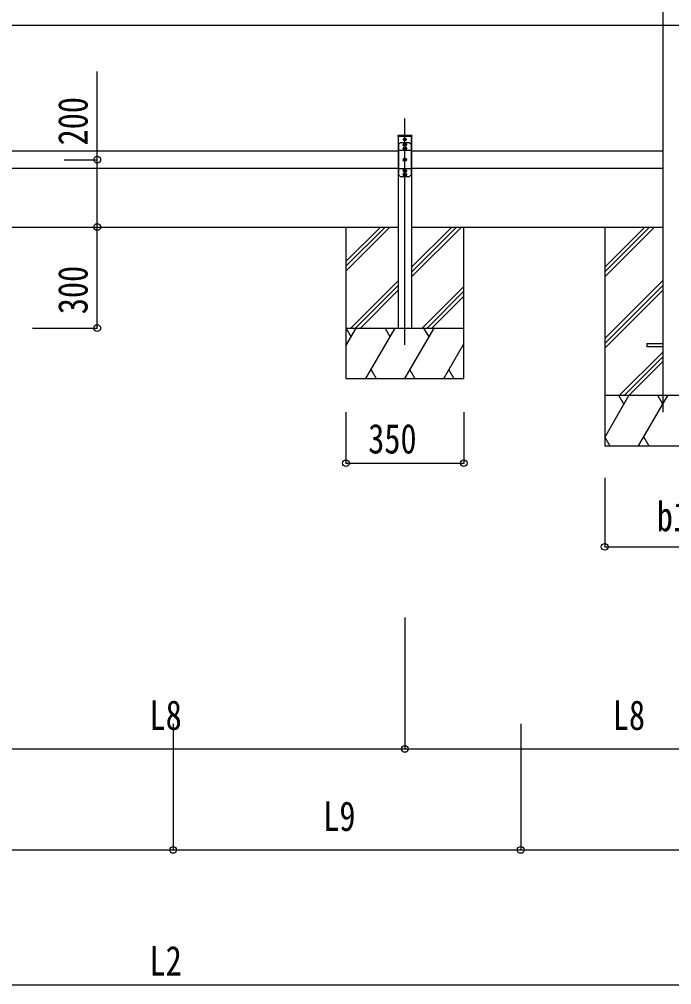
# Model space of a CAD drawing. Units: millimetres, scale not verified. Extents: x -14718 to 14718, y -10395 to 10395.
# Drawn here: x -6648 to -4712, y -6658 to -3792 of the extents above; entities that cross this region are included whole.
import ezdxf
from ezdxf.enums import TextEntityAlignment as Align

# ---------------------------------------------------------------- set-up
doc = ezdxf.new("R2010")
doc.units = ezdxf.units.MM
doc.header["$LTSCALE"] = 40
for name, color, linetype in [('0-4_YKK_12', 2, 'Continuous'), ('0-5_YKK_13', 4, 'Continuous'), ('0-6_YKK_A1', 4, 'Continuous'), ('0-7_YKK_D', 6, 'Continuous')]:
    doc.layers.add(name, color=color, linetype=linetype)
doc.styles.add('ＭＳ ゴシック', font='')
doc.styles.get('ＭＳ ゴシック').set_extended_font_data('MS Gothic')

msp = doc.modelspace()

# ---------------------------------------------------------------- linework, layer by layer
at = {"layer": '0-4_YKK_12'}
for p, q in [((-5503.74, -4758.25), (-5503.74, -4085.75)), ((-5507.89, -4148.25), (-5499.59, -4148.25)), ((-5503.74, -4152.4), (-5503.74, -4144.1)), ((-5498.01, -4163.75), (-5509.48, -4163.75)), ((-5498.01, -4174.75), (-5509.48, -4174.75)), ((-5503.74, -4169.48), (-5503.74, -4158.01)), ((-5503.74, -4180.48), (-5503.74, -4169.01)), ((-5498.01, -4208.25), (-5509.48, -4208.25)), ((-5503.74, -4213.98), (-5503.74, -4202.51)), ((-5503.74, -4247.48), (-5503.74, -4236.01)), ((-5498.01, -4241.75), (-5509.48, -4241.75)), ((-5498.01, -4252.75), (-5509.48, -4252.75)), ((-5503.74, -4258.48), (-5503.74, -4247.01))]:
    msp.add_line(p, q, dxfattribs=at)
at = {"layer": '0-5_YKK_13'}
for p, q in [((-5524.24, -4138.25), (-5524.15, -4136.69)), ((-5523.24, -4138.25), (-5524.24, -4138.25)), ((-5523.24, -4138.25), (-5484.24, -4138.25)), ((-5523.15, -4135.75), (-5484.34, -4135.75)), ((-5505.79, -4147.9), (-5505.79, -4148.6)), ((-5505.79, -4147.9), (-5504.59, -4147.9)), ((-5505.79, -4148.6), (-5504.59, -4148.6)), ((-5504.09, -4146.2), (-5503.39, -4146.2)), ((-5504.09, -4146.2), (-5504.09, -4147.4)), ((-5504.09, -4149.1), (-5504.09, -4150.3)), ((-5504.09, -4150.3), (-5503.39, -4150.3)), ((-5503.39, -4146.2), (-5503.39, -4147.4)), ((-5503.39, -4149.1), (-5503.39, -4150.3)), ((-5502.89, -4147.9), (-5501.69, -4147.9)), ((-5502.89, -4148.6), (-5501.69, -4148.6)), ((-5501.69, -4147.9), (-5501.69, -4148.6)), ((-5517.74, -4158.25), (-5522.74, -4163.25)), ((-5522.74, -4163.25), (-5522.74, -4193.53)), ((-5484.74, -4180.65), (-5522.74, -4180.65)), ((-5504.46, -4158.25), (-5517.74, -4158.25)), ((-5506.12, -4163.15), (-5505.08, -4163.14)), ((-5506.12, -4164.34), (-5505.08, -4164.36)), ((-5506.12, -4174.15), (-5505.08, -4174.14)), ((-5506.12, -4175.34), (-5505.08, -4175.36)), ((-5505.08, -4163.14), (-5504.47, -4163.02)), ((-5505.08, -4164.36), (-5504.47, -4164.48)), ((-5505.08, -4174.14), (-5504.47, -4174.02)), ((-5505.08, -4175.36), (-5504.47, -4175.48)), ((-5504.35, -4162.41), (-5504.47, -4163.02)), ((-5504.35, -4165.09), (-5504.47, -4164.48)), ((-5504.35, -4173.41), (-5504.47, -4174.02)), ((-5504.35, -4176.09), (-5504.47, -4175.48)), ((-5504.33, -4161.37), (-5504.35, -4162.41)), ((-5504.33, -4166.13), (-5504.35, -4165.09)), ((-5504.33, -4172.37), (-5504.35, -4173.41)), ((-5504.33, -4177.13), (-5504.35, -4176.09)), ((-5503.15, -4161.37), (-5503.13, -4162.41)), ((-5503.15, -4166.13), (-5503.13, -4165.09)), ((-5503.15, -4172.37), (-5503.13, -4173.41)), ((-5503.15, -4177.13), (-5503.13, -4176.09)), ((-5503.13, -4162.41), (-5503.01, -4163.02)), ((-5503.13, -4165.09), (-5503.01, -4164.48)), ((-5503.13, -4173.41), (-5503.01, -4174.02)), ((-5503.13, -4176.09), (-5503.01, -4175.48)), ((-5489.74, -4158.25), (-5503.03, -4158.25)), ((-5502.4, -4163.14), (-5503.01, -4163.02)), ((-5502.4, -4164.36), (-5503.01, -4164.48)), ((-5502.4, -4174.14), (-5503.01, -4174.02)), ((-5502.4, -4175.36), (-5503.01, -4175.48)), ((-5501.36, -4163.15), (-5502.4, -4163.14)), ((-5501.36, -4164.34), (-5502.4, -4164.36)), ((-5501.36, -4174.15), (-5502.4, -4174.14)), ((-5501.36, -4175.34), (-5502.4, -4175.36)), ((-5489.74, -4158.25), (-5484.74, -4163.25)), ((-5484.74, -4163.25), (-5484.74, -4193.53)), ((-5522.74, -4194.96), (-5522.74, -4221.53)), ((-5506.12, -4207.65), (-5505.08, -4207.64)), ((-5506.12, -4208.84), (-5505.08, -4208.86)), ((-5505.08, -4207.64), (-5504.47, -4207.52)), ((-5505.08, -4208.86), (-5504.47, -4208.98)), ((-5504.35, -4206.91), (-5504.47, -4207.52)), ((-5504.35, -4209.59), (-5504.47, -4208.98)), ((-5504.33, -4205.87), (-5504.35, -4206.91)), ((-5504.33, -4210.63), (-5504.35, -4209.59)), ((-5503.15, -4205.87), (-5503.13, -4206.91)), ((-5503.15, -4210.63), (-5503.13, -4209.59)), ((-5503.13, -4206.91), (-5503.01, -4207.52)), ((-5503.13, -4209.59), (-5503.01, -4208.98)), ((-5502.4, -4207.64), (-5503.01, -4207.52)), ((-5502.4, -4208.86), (-5503.01, -4208.98)), ((-5501.36, -4207.65), (-5502.4, -4207.64)), ((-5501.36, -4208.84), (-5502.4, -4208.86)), ((-5484.74, -4194.96), (-5484.74, -4221.53)), ((-5522.74, -4222.96), (-5522.74, -4253.25)), ((-5484.74, -4235.85), (-5522.74, -4235.85)), ((-5506.12, -4241.15), (-5505.08, -4241.14)), ((-5505.08, -4241.14), (-5504.47, -4241.02)), ((-5504.35, -4240.41), (-5504.47, -4241.02)), ((-5504.33, -4239.37), (-5504.35, -4240.41)), ((-5503.15, -4239.37), (-5503.13, -4240.41)), ((-5503.13, -4240.41), (-5503.01, -4241.02)), ((-5502.4, -4241.14), (-5503.01, -4241.02)), ((-5501.36, -4241.15), (-5502.4, -4241.14)), ((-5484.74, -4222.96), (-5484.74, -4253.25)), ((-5517.74, -4258.25), (-5522.74, -4253.25)), ((-5517.74, -4258.25), (-5504.46, -4258.25)), ((-5506.12, -4242.34), (-5505.08, -4242.36)), ((-5506.12, -4252.15), (-5505.08, -4252.14)), ((-5506.12, -4253.34), (-5505.08, -4253.36)), ((-5505.08, -4242.36), (-5504.47, -4242.48)), ((-5505.08, -4252.14), (-5504.47, -4252.02)), ((-5505.08, -4253.36), (-5504.47, -4253.48)), ((-5504.35, -4243.09), (-5504.47, -4242.48)), ((-5504.35, -4251.41), (-5504.47, -4252.02)), ((-5504.35, -4254.09), (-5504.47, -4253.48)), ((-5504.33, -4244.13), (-5504.35, -4243.09)), ((-5504.33, -4250.37), (-5504.35, -4251.41)), ((-5504.33, -4255.13), (-5504.35, -4254.09)), ((-5503.15, -4244.13), (-5503.13, -4243.09)), ((-5503.15, -4250.37), (-5503.13, -4251.41)), ((-5503.15, -4255.13), (-5503.13, -4254.09)), ((-5503.13, -4243.09), (-5503.01, -4242.48)), ((-5503.13, -4251.41), (-5503.01, -4252.02)), ((-5503.13, -4254.09), (-5503.01, -4253.48)), ((-5503.03, -4258.25), (-5489.74, -4258.25)), ((-5502.4, -4242.36), (-5503.01, -4242.48)), ((-5502.4, -4252.14), (-5503.01, -4252.02)), ((-5502.4, -4253.36), (-5503.01, -4253.48)), ((-5501.36, -4242.34), (-5502.4, -4242.36)), ((-5501.36, -4252.15), (-5502.4, -4252.14)), ((-5501.36, -4253.34), (-5502.4, -4253.36)), ((-5489.74, -4258.25), (-5484.74, -4253.25)), ((-4785.41, -4753.75), (-4785.41, -4762.75)), ((-4785.41, -4753.75), (-4738.41, -4753.75)), ((-4785.41, -4762.75), (-4738.41, -4762.75))]:
    msp.add_line(p, q, dxfattribs=at)
msp.add_lwpolyline([(-5483.34, -4136.69), (-5483.24, -4138.25), (-5484.24, -4138.25)], dxfattribs=at)
for centre, radius in [((-5503.74, -4148.25), 3.75), ((-5503.74, -4163.75), 4.74), ((-5503.74, -4174.75), 4.74), ((-5503.74, -4208.25), 4.74), ((-5503.74, -4241.75), 4.74), ((-5503.74, -4252.75), 4.74)]:
    msp.add_circle(centre, radius, dxfattribs=at)
for centre, radius, start, end in [((-5523.15, -4136.75), 1, 90, 176.5), ((-5504.59, -4147.4), 0.5, 270, 0), ((-5504.59, -4149.1), 0.5, 0, 90), ((-5502.89, -4147.4), 0.5, 180, 270), ((-5502.89, -4149.1), 0.5, 90, 180), ((-5484.34, -4136.75), 1, 3.5, 90), ((-5503.74, -4163.75), 2.45, 165.9892, 194.0108), ((-5503.74, -4174.75), 2.45, 165.9892, 194.0108), ((-5503.74, -4157.55), 1, 224.427, 315.573), ((-5503.74, -4163.75), 2.45, 75.9892, 104.0108), ((-5503.74, -4163.75), 2.45, 255.9892, 284.0108), ((-5503.74, -4174.75), 2.45, 75.9892, 104.0108), ((-5503.74, -4174.75), 2.45, 255.9892, 284.0108), ((-5503.74, -4163.75), 2.45, 345.9892, 14.0108), ((-5503.74, -4174.75), 2.45, 345.9892, 14.0108), ((-5523.44, -4194.25), 1, 314.427, 45.573), ((-5503.74, -4208.25), 2.45, 165.9892, 194.0108), ((-5503.74, -4208.25), 2.45, 75.9892, 104.0108), ((-5503.74, -4208.25), 2.45, 255.9892, 284.0108), ((-5503.74, -4208.25), 2.45, 345.9892, 14.0108), ((-5484.04, -4194.25), 1, 134.427, 225.573), ((-5523.44, -4222.25), 1, 314.427, 45.573), ((-5503.74, -4241.75), 2.45, 165.9892, 194.0108), ((-5503.74, -4241.75), 2.45, 75.9892, 104.0108), ((-5503.74, -4241.75), 2.45, 345.9892, 14.0108), ((-5484.04, -4222.25), 1, 134.427, 225.573), ((-5503.74, -4252.75), 2.45, 165.9892, 194.0108), ((-5503.74, -4258.95), 1, 44.427, 135.573), ((-5503.74, -4241.75), 2.45, 255.9892, 284.0108), ((-5503.74, -4252.75), 2.45, 75.9892, 104.0108), ((-5503.74, -4252.75), 2.45, 255.9892, 284.0108), ((-5503.74, -4252.75), 2.45, 345.9892, 14.0108)]:
    msp.add_arc(centre, radius, start, end, dxfattribs=at)
at = {"layer": '0-6_YKK_A1'}
for p, q in [((-4738.41, -2348.58), (-4738.41, -4958.25)), ((-5523.74, -4138.25), (-5483.74, -4138.25)), ((-5523.74, -4138.25), (-5523.74, -4708.25)), ((-5483.74, -4163.58), (-5483.74, -4138.25)), ((-5483.74, -4138.25), (-5483.74, -4708.25)), ((-5523.74, -4183.25), (-6859.08, -4183.25)), ((-4738.41, -4183.25), (-5483.74, -4183.25)), ((-6859.08, -4233.25), (-5523.74, -4233.25)), ((-5483.74, -4233.25), (-4738.41, -4233.25)), ((-6859.08, -4408.25), (-5523.74, -4408.25)), ((-5678.74, -4408.25), (-5678.74, -4858.25)), ((-5678.74, -4510.6), (-5576.39, -4408.25)), ((-5678.74, -4524.74), (-5562.25, -4408.25)), ((-5678.74, -4538.88), (-5548.11, -4408.25)), ((-5483.74, -4408.25), (-4738.41, -4408.25)), ((-5483.74, -4556.01), (-5335.98, -4408.25)), ((-5483.74, -4541.87), (-5350.12, -4408.25)), ((-5483.74, -4527.73), (-5364.26, -4408.25)), ((-5328.74, -4858.25), (-5328.74, -4408.25)), ((-4910.61, -4408.25), (-4910.61, -5058.25)), ((-4910.61, -4527.43), (-4791.43, -4408.25)), ((-4910.61, -4541.57), (-4777.29, -4408.25)), ((-4910.61, -4555.71), (-4763.15, -4408.25)), ((-5664.26, -4708.25), (-5523.74, -4567.73)), ((-5650.12, -4708.25), (-5523.74, -4581.87)), ((-5452.13, -4708.25), (-5328.74, -4584.86)), ((-4910.61, -4739.56), (-4738.41, -4567.36)), ((-4910.61, -4753.7), (-4738.41, -4581.5)), ((-5635.98, -4708.25), (-5523.74, -4596.01)), ((-5437.99, -4708.25), (-5328.74, -4599)), ((-5423.85, -4708.25), (-5328.74, -4613.14)), ((-4910.61, -4767.84), (-4738.41, -4595.64)), ((-5678.74, -4761.36), (-5648.08, -4708.25)), ((-5678.74, -4708.25), (-5328.74, -4708.25)), ((-5663.08, -4734.23), (-5678.08, -4708.25)), ((-5619.21, -4858.25), (-5532.61, -4708.25)), ((-5547.61, -4734.23), (-5562.61, -4708.25)), ((-5523.74, -4708.25), (-5483.74, -4708.25)), ((-5503.74, -4858.25), (-5417.14, -4708.25)), ((-5432.14, -4734.23), (-5447.14, -4708.25)), ((-5388.27, -4858.25), (-5328.74, -4755.15)), ((-4867.17, -4908.25), (-4738.41, -4779.49)), ((-4853.03, -4908.25), (-4738.41, -4793.63)), ((-4838.88, -4908.25), (-4738.41, -4807.77)), ((-5604.21, -4832.27), (-5589.21, -4858.25)), ((-5488.74, -4832.27), (-5473.74, -4858.25)), ((-5373.27, -4832.27), (-5358.27, -4858.25)), ((-5678.74, -4858.25), (-5328.74, -4858.25)), ((-4460.61, -4908.25), (-4910.61, -4908.25)), ((-4910.61, -5032.64), (-4838.79, -4908.25)), ((-4853.79, -4934.23), (-4868.79, -4908.25)), ((-4809.92, -5058.25), (-4723.32, -4908.25)), ((-4738.32, -4934.23), (-4753.32, -4908.25)), ((-4910.39, -5032.27), (-4895.39, -5058.25)), ((-4794.92, -5032.27), (-4779.92, -5058.25)), ((-4910.61, -5058.25), (-4460.61, -5058.25))]:
    msp.add_line(p, q, dxfattribs=at)
at = {"layer": '0-7_YKK_D'}
for p, q in [((-8334.41, -3809.4), (-4048.41, -3809.4)), ((-6515.35, -4208.25), (-6415.85, -4208.25)), ((-6416.85, -4708.25), (-6416.85, -4408.25)), ((-6609.56, -4708.25), (-6415.85, -4708.25)), ((-5678.84, -4958.25), (-5678.84, -5110.25)), ((-5328.84, -4958.25), (-5328.84, -5110.25)), ((-5678.84, -5109.25), (-5328.84, -5109.25)), ((-4910.61, -5152.37), (-4910.61, -5358.55)), ((-4910.61, -5357.55), (-4460.61, -5357.55)), ((-5503.74, -5566.98), (-5503.74, -5958.55)), ((-5503.74, -5566.98), (-5503.74, -5958.55)), ((-6191.41, -5883.42), (-6191.41, -6258.55)), ((-6191.41, -5883.42), (-6191.41, -6258.55)), ((-5159.91, -5883.49), (-5159.91, -6258.55)), ((-5159.91, -5883.49), (-5159.91, -6258.55)), ((-6879.08, -5957.55), (-5503.74, -5957.55)), ((-5503.74, -5957.55), (-4128.41, -5957.55)), ((-7222.91, -6257.55), (-6191.41, -6257.55)), ((-6191.41, -6257.55), (-5159.91, -6257.55)), ((-5159.91, -6257.55), (-4128.41, -6257.55)), ((-7697.41, -6657.55), (-4685.41, -6657.55))]:
    msp.add_line(p, q, dxfattribs=at)
msp.add_lwpolyline([(-6416.85, -4408.25), (-6416.85, -4208.25), (-6416.85, -3945.98)], dxfattribs=at)
for centre in [(-6416.85, -4208.25), (-6416.85, -4408.25), (-6416.85, -4408.25), (-6416.85, -4708.25), (-5678.84, -5109.25), (-5328.84, -5109.25), (-4910.61, -5357.55), (-5503.74, -5957.55), (-5503.74, -5957.55), (-6191.41, -6257.55), (-6191.41, -6257.55), (-5159.91, -6257.55), (-5159.91, -6257.55)]:
    msp.add_circle(centre, 10, dxfattribs=at)

# ---------------------------------------------------------------- texts
at = {"layer": '0-7_YKK_D', "style": 'ＭＳ ゴシック', "width": 0.8}
for s, p in [('200', (-6419.19, -4165.91)), ('300', (-6419.19, -4667.05))]:
    msp.add_text(s, height=87.98, rotation=90, dxfattribs=at).set_placement(p, align=Align.BOTTOM_LEFT)
for s, p in [('350', (-5612.64, -5106.91)), ('b1', (-4756.01, -5337.55)), ('L8', (-6261.81, -5927.55)), ('L8', (-4886.48, -5927.55)), ('L9', (-5746.06, -6227.55)), ('L2', (-6261.81, -6656.75))]:
    msp.add_text(s, height=87.98, dxfattribs=at).set_placement(p, align=Align.BOTTOM_LEFT)

doc.saveas('drawing.dxf')
